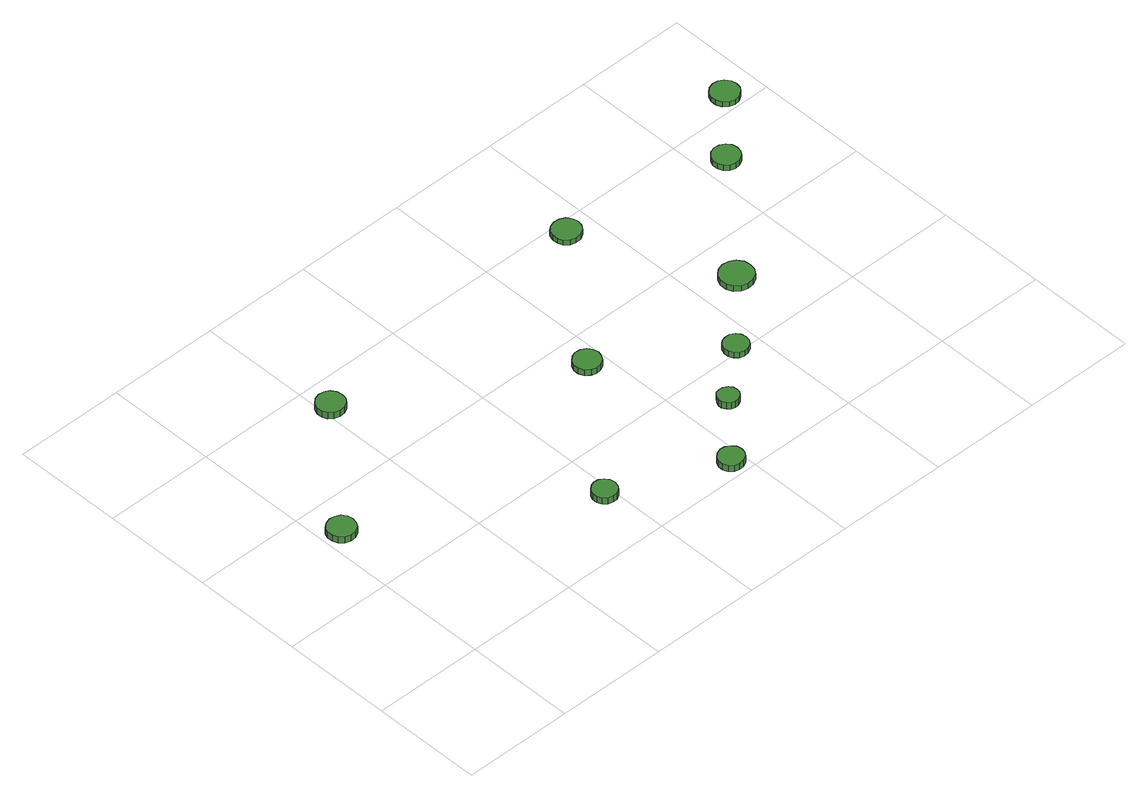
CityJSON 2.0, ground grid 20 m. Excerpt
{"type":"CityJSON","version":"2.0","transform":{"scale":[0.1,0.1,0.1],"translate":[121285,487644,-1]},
"CityObjects":{
"tree1":{"type":"SolitaryVegetationObject","attributes":{"function":"something"},"geometry":[{"type":"MultiSurface","lod":"1","boundaries":[[[0,1,2,3,4,5,6,7,8,9,10,11,12,13,14]],[[15,16,17,18,19,20,21,22,23,24,25,26,27,28,29]],[[0,29,28,1]],[[1,28,27,2]],[[2,27,26,3]],[[3,26,25,4]],[[4,25,24,5]],[[5,24,23,6]],[[6,23,22,7]],[[7,22,21,8]],[[8,21,20,9]],[[9,20,19,10]],[[10,19,18,11]],[[11,18,17,12]],[[12,17,16,13]],[[13,16,15,14]],[[14,15,29,0]]]}]},
"tree2":{"type":"SolitaryVegetationObject","attributes":{"function":"something"},"geometry":[{"type":"MultiSurface","lod":"1","boundaries":[[[30,31,32,33,34,35,36,37,38,39,40,41,42,43,44]],[[45,46,47,48,49,50,51,52,53,54,55,56,57,58,59]],[[30,59,58,31]],[[31,58,57,32]],[[32,57,56,33]],[[33,56,55,34]],[[34,55,54,35]],[[35,54,53,36]],[[36,53,52,37]],[[37,52,51,38]],[[38,51,50,39]],[[39,50,49,40]],[[40,49,48,41]],[[41,48,47,42]],[[42,47,46,43]],[[43,46,45,44]],[[44,45,59,30]]]}]},
"tree3":{"type":"SolitaryVegetationObject","attributes":{"function":"something"},"geometry":[{"type":"MultiSurface","lod":"1","boundaries":[[[60,61,62,63,64,65,66,67,68,69,70,71,72,73,74]],[[75,76,77,78,79,80,81,82,83,84,85,86,87,88,89]],[[60,89,88,61]],[[61,88,87,62]],[[62,87,86,63]],[[63,86,85,64]],[[64,85,84,65]],[[65,84,83,66]],[[66,83,82,67]],[[67,82,81,68]],[[68,81,80,69]],[[69,80,79,70]],[[70,79,78,71]],[[71,78,77,72]],[[72,77,76,73]],[[73,76,75,74]],[[74,75,89,60]]]}]},
"tree4":{"type":"SolitaryVegetationObject","attributes":{"function":"something"},"geometry":[{"type":"MultiSurface","lod":"1","boundaries":[[[90,91,92,93,94,95,96,97,98,99,100,101,102,103,104]],[[105,106,107,108,109,110,111,112,113,114,115,116,117,118,119]],[[90,119,118,91]],[[91,118,117,92]],[[92,117,116,93]],[[93,116,115,94]],[[94,115,114,95]],[[95,114,113,96]],[[96,113,112,97]],[[97,112,111,98]],[[98,111,110,99]],[[99,110,109,100]],[[100,109,108,101]],[[101,108,107,102]],[[102,107,106,103]],[[103,106,105,104]],[[104,105,119,90]]]}]},
"tree5":{"type":"SolitaryVegetationObject","attributes":{"function":"something"},"geometry":[{"type":"MultiSurface","lod":"1","boundaries":[[[120,121,122,123,124,125,126,127,128,129,130,131,132,133,134]],[[135,136,137,138,139,140,141,142,143,144,145,146,147,148,149]],[[120,149,148,121]],[[121,148,147,122]],[[122,147,146,123]],[[123,146,145,124]],[[124,145,144,125]],[[125,144,143,126]],[[126,143,142,127]],[[127,142,141,128]],[[128,141,140,129]],[[129,140,139,130]],[[130,139,138,131]],[[131,138,137,132]],[[132,137,136,133]],[[133,136,135,134]],[[134,135,149,120]]]}]},
"tree6":{"type":"SolitaryVegetationObject","attributes":{"function":"something"},"geometry":[{"type":"MultiSurface","lod":"1","boundaries":[[[150,151,152,153,154,155,156,157,158,159,160,161,162,163,164]],[[165,166,167,168,169,170,171,172,173,174,175,176,177,178,179]],[[150,179,178,151]],[[151,178,177,152]],[[152,177,176,153]],[[153,176,175,154]],[[154,175,174,155]],[[155,174,173,156]],[[156,173,172,157]],[[157,172,171,158]],[[158,171,170,159]],[[159,170,169,160]],[[160,169,168,161]],[[161,168,167,162]],[[162,167,166,163]],[[163,166,165,164]],[[164,165,179,150]]]}]},
"tree7":{"type":"SolitaryVegetationObject","attributes":{"function":"something"},"geometry":[{"type":"MultiSurface","lod":"1","boundaries":[[[180,181,182,183,184,185,186,187,188,189,190,191,192,193,194]],[[195,196,197,198,199,200,201,202,203,204,205,206,207,208,209]],[[180,209,208,181]],[[181,208,207,182]],[[182,207,206,183]],[[183,206,205,184]],[[184,205,204,185]],[[185,204,203,186]],[[186,203,202,187]],[[187,202,201,188]],[[188,201,200,189]],[[189,200,199,190]],[[190,199,198,191]],[[191,198,197,192]],[[192,197,196,193]],[[193,196,195,194]],[[194,195,209,180]]]}]},
"tree8":{"type":"SolitaryVegetationObject","attributes":{"function":"something"},"geometry":[{"type":"MultiSurface","lod":"1","boundaries":[[[210,211,212,213,214,215,216,217,218,219,220,221,222,223,224]],[[225,226,227,228,229,230,231,232,233,234,235,236,237,238,239]],[[210,239,238,211]],[[211,238,237,212]],[[212,237,236,213]],[[213,236,235,214]],[[214,235,234,215]],[[215,234,233,216]],[[216,233,232,217]],[[217,232,231,218]],[[218,231,230,219]],[[219,230,229,220]],[[220,229,228,221]],[[221,228,227,222]],[[222,227,226,223]],[[223,226,225,224]],[[224,225,239,210]]]}]},
"tree9":{"type":"SolitaryVegetationObject","attributes":{"function":"something"},"geometry":[{"type":"MultiSurface","lod":"1","boundaries":[[[240,241,242,243,244,245,246,247,248,249,250,251,252,253,254]],[[255,256,257,258,259,260,261,262,263,264,265,266,267,268,269]],[[240,269,268,241]],[[241,268,267,242]],[[242,267,266,243]],[[243,266,265,244]],[[244,265,264,245]],[[245,264,263,246]],[[246,263,262,247]],[[247,262,261,248]],[[248,261,260,249]],[[249,260,259,250]],[[250,259,258,251]],[[251,258,257,252]],[[252,257,256,253]],[[253,256,255,254]],[[254,255,269,240]]]}]},
"tree10":{"type":"SolitaryVegetationObject","attributes":{"function":"something"},"geometry":[{"type":"MultiSurface","lod":"1","boundaries":[[[270,271,272,273,274,275,276,277,278,279,280,281,282,283,284]],[[285,286,287,288,289,290,291,292,293,294,295,296,297,298,299]],[[270,299,298,271]],[[271,298,297,272]],[[272,297,296,273]],[[273,296,295,274]],[[274,295,294,275]],[[275,294,293,276]],[[276,293,292,277]],[[277,292,291,278]],[[278,291,290,279]],[[279,290,289,280]],[[280,289,288,281]],[[281,288,287,282]],[[282,287,286,283]],[[283,286,285,284]],[[284,285,299,270]]]}]},
"tree11":{"type":"SolitaryVegetationObject","attributes":{"function":"something"},"geometry":[{"type":"MultiSurface","lod":"1","boundaries":[[[300,301,302,303,304,305,306,307,308,309,310,311,312,313,314]],[[315,316,317,318,319,320,321,322,323,324,325,326,327,328,329]],[[300,329,328,301]],[[301,328,327,302]],[[302,327,326,303]],[[303,326,325,304]],[[304,325,324,305]],[[305,324,323,306]],[[306,323,322,307]],[[307,322,321,308]],[[308,321,320,309]],[[309,320,319,310]],[[310,319,318,311]],[[311,318,317,312]],[[312,317,316,313]],[[313,316,315,314]],[[314,315,329,300]]]}]}
},
"vertices":[
[57,332,21],[55,342,21],[49,350,21],[40,355,21],[30,356,21],[20,353,21],[12,346,21],[8,337,21],[8,327,21],[12,317,21],[20,310,21],[30,307,21],[40,308,21],[49,313,21],[55,322,21],[55,322,8],[49,313,8],[40,308,8],[30,307,8],[20,310,8],[12,317,8],[8,327,8],[8,337,8],[12,346,8],[20,353,8],[30,356,8],[40,355,8],[49,350,8],[55,342,8],[57,332,8],
[240,546,19],[238,556,19],[232,565,19],[223,570,19],[213,571,19],[203,568,19],[195,561,19],[191,551,19],[191,541,19],[195,532,19],[203,525,19],[213,522,19],[223,523,19],[232,528,19],[238,536,19],[238,536,6],[232,528,6],[223,523,6],[213,522,6],[203,525,6],[195,532,6],[191,541,6],[191,551,6],[195,561,6],[203,568,6],[213,571,6],[223,570,6],[232,565,6],[238,556,6],[240,546,6],
[406,111,21],[404,120,21],[399,127,21],[391,132,21],[382,133,21],[374,130,21],[367,124,21],[363,116,21],[363,107,21],[367,98,21],[374,92,21],[382,90,21],[391,90,21],[399,95,21],[404,102,21],[404,102,8],[399,95,8],[391,90,8],[382,90,8],[374,92,8],[367,98,8],[363,107,8],[363,116,8],[367,124,8],[374,130,8],[382,133,8],[391,132,8],[399,127,8],[404,120,8],[406,111,8],
[600,30,20],[598,39,20],[592,46,20],[584,51,20],[575,52,20],[566,49,20],[559,43,20],[555,34,20],[555,25,20],[559,17,20],[566,10,20],[575,8,20],[584,9,20],[592,13,20],[598,21,20],[598,21,7],[592,13,7],[584,9,7],[575,8,7],[566,10,7],[559,17,7],[555,25,7],[555,34,7],[559,43,7],[566,49,7],[575,52,7],[584,51,7],[592,46,7],[598,39,7],[600,30,7],
[591,340,20],[588,350,20],[583,358,20],[574,363,20],[564,364,20],[555,361,20],[547,354,20],[543,345,20],[543,335,20],[547,326,20],[555,319,20],[564,316,20],[574,317,20],[583,322,20],[588,331,20],[588,331,8],[583,322,8],[574,317,8],[564,316,8],[555,319,8],[547,326,8],[543,335,8],[543,345,8],[547,354,8],[555,361,8],[564,364,8],[574,363,8],[583,358,8],[588,350,8],[591,340,8],
[687,132,20],[686,139,20],[681,145,20],[674,149,20],[667,150,20],[659,148,20],[654,142,20],[650,135,20],[650,128,20],[654,121,20],[659,115,20],[667,113,20],[674,114,20],[681,118,20],[686,124,20],[686,124,7],[681,118,7],[674,114,7],[667,113,7],[659,115,7],[654,121,7],[650,128,7],[650,135,7],[654,142,7],[659,148,7],[667,150,7],[674,149,7],[681,145,7],[686,139,7],[687,132,7],
[780,208,19],[778,217,19],[773,224,19],[765,229,19],[756,229,19],[747,227,19],[741,221,19],[737,212,19],[737,203,19],[741,195,19],[747,189,19],[756,186,19],[765,187,19],[773,191,19],[778,199,19],[778,199,8],[773,191,8],[765,187,8],[756,186,8],[747,189,8],[741,195,8],[737,203,8],[737,212,8],[741,221,8],[747,227,8],[756,229,8],[765,229,8],[773,224,8],[778,217,8],[780,208,8],
[772,574,19],[770,584,19],[764,593,19],[754,598,19],[744,599,19],[734,596,19],[726,589,19],[722,579,19],[722,569,19],[726,559,19],[734,552,19],[744,549,19],[754,550,19],[764,555,19],[770,564,19],[770,564,9],[764,555,9],[754,550,9],[744,549,9],[734,552,9],[726,559,9],[722,569,9],[722,579,9],[726,589,9],[734,596,9],[744,599,9],[754,598,9],[764,593,9],[770,584,9],[772,574,9],
[897,320,19],[895,332,19],[888,342,19],[877,348,19],[865,350,19],[853,346,19],[844,338,19],[839,327,19],[839,314,19],[844,303,19],[853,295,19],[865,291,19],[877,293,19],[888,299,19],[895,309,19],[895,309,8],[888,299,8],[877,293,8],[865,291,8],[853,295,8],[844,303,8],[839,314,8],[839,327,8],[844,338,8],[853,346,8],[865,350,8],[877,348,8],[888,342,8],[895,332,8],[897,320,8],
[1065,524,19],[1063,534,19],[1057,542,19],[1048,547,19],[1038,548,19],[1028,545,19],[1021,538,19],[1017,529,19],[1017,519,19],[1021,510,19],[1028,503,19],[1038,500,19],[1048,501,19],[1057,506,19],[1063,514,19],[1063,514,8],[1057,506,8],[1048,501,8],[1038,500,8],[1028,503,8],[1021,510,8],[1017,519,8],[1017,529,8],[1021,538,8],[1028,545,8],[1038,548,8],[1048,547,8],[1057,542,8],[1063,534,8],[1065,524,8],
[1164,629,18],[1162,639,18],[1156,648,18],[1147,653,18],[1137,654,18],[1127,651,18],[1119,644,18],[1115,634,18],[1115,624,18],[1119,614,18],[1127,607,18],[1137,604,18],[1147,605,18],[1156,611,18],[1162,619,18],[1162,619,8],[1156,611,8],[1147,605,8],[1137,604,8],[1127,607,8],[1119,614,8],[1115,624,8],[1115,634,8],[1119,644,8],[1127,651,8],[1137,654,8],[1147,653,8],[1156,648,8],[1162,639,8],[1164,629,8]
]}
